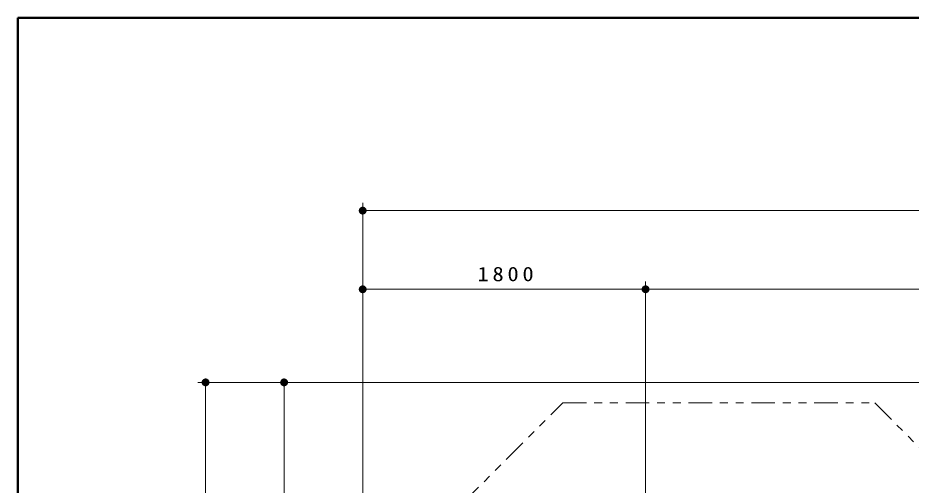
# Model space of a CAD drawing. Units: millimetres on the paper, scale 1:50. Extents: x -385 to 0, y -594 to 267.
# Drawn here: x -385 to -271.3, y 207.6 to 267 of the extents above; entities that cross this region are included whole.
import ezdxf

# ---------------------------------------------------------------- set-up
doc = ezdxf.new("R2010")
doc.units = ezdxf.units.MM
doc.linetypes.add('USER3', pattern=[8, 3, -1, 1, -1, 1, -1])
doc.layers.add('LY_1', color=140, linetype='Continuous', lineweight=50)
doc.styles.add('ＭＳ ゴシック', font='')
doc.styles.get('ＭＳ ゴシック').set_extended_font_data('MS Gothic')

# ---------------------------------------------------------------- blocks, each defined once
blk = doc.blocks.new('filled_dot')
at = {"color": 0, "linetype": 'Continuous', "lineweight": -2, "const_width": 1.25}
blk.add_lwpolyline([(-0.625, 0, 1), (0.625, 0, 1)], format="xyb", close=True, dxfattribs=at)

msp = doc.modelspace()

# ---------------------------------------------------------------- linework, layer by layer
at = {"layer": 'LY_1', "color": 7}
for p, q in [((0, 267), (-385, 267)), ((-385, 267), (-385, 0))]:
    msp.add_line(p, q, dxfattribs=at)
at = {"layer": 'LY_1', "color": 7, "lineweight": 13}
for p, q in [((-341.112, 169.994), (-341.112, 243.49)), ((-341.112, 242.49), (-151.132, 242.49)), ((-341.112, 169.994), (-341.112, 233.49)), ((-305.112, 155.058), (-305.112, 233.49)), ((-341.112, 232.49), (-305.112, 232.49)), ((-305.112, 232.49), (-187.132, 232.49)), ((-352.112, 220.656), (-362.112, 220.656)), ((-361.112, 55.738), (-361.112, 220.656)), ((-255.518, 220.656), (-352.112, 220.656)), ((-351.112, 184.656), (-351.112, 220.656))]:
    msp.add_line(p, q, dxfattribs=at)
at = {"layer": 'LY_1', "color": 7, "linetype": 'USER3', "lineweight": 13}
for p, q in [((-339.813, 193.888), (-315.642, 218.058)), ((-315.642, 218.058), (-275.942, 218.058)), ((-275.942, 218.058), (-266.802, 208.918))]:
    msp.add_line(p, q, dxfattribs=at)

# ---------------------------------------------------------------- block references
at = {"layer": 'LY_1', "color": 7, "lineweight": 13, "xscale": 0.4, "yscale": 0.4}
for p in [(-341.112, 242.49), (-341.112, 232.49), (-305.112, 232.49)]:
    msp.add_blockref('filled_dot', p, dxfattribs=at)
for p, rotation in [((-305.112, 232.49), 180), ((-361.112, 220.656), 270), ((-351.112, 220.656), 270)]:
    msp.add_blockref('filled_dot', p, dxfattribs=dict(at, rotation=rotation))

# ---------------------------------------------------------------- texts
at = {"layer": 'LY_1', "color": 7, "insert": (-322.691, 233.49), "char_height": 1.833, "attachment_point": 8, "style": 'ＭＳ ゴシック'}
msp.add_mtext('\\T1.33;\\W1.15;1800', dxfattribs=at)

doc.saveas('drawing.dxf')
